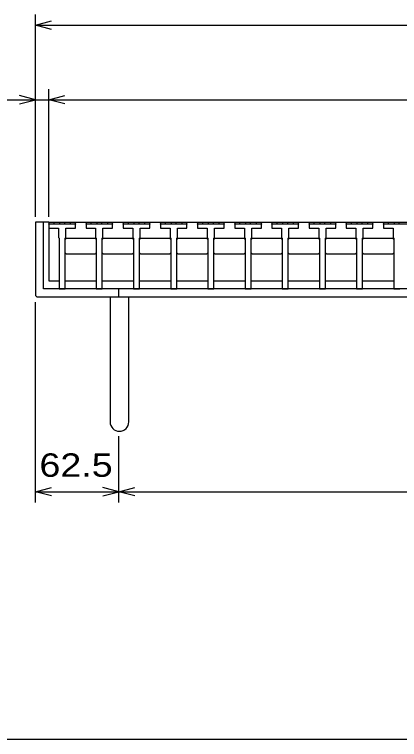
# Model space of a CAD drawing. Units: millimetres, scale not verified. Extents: x -1456 to 1385, y -1026 to 843.
# Drawn here: x -1065 to -776, y -917 to -373 of the extents above; entities that cross this region are included whole.
import ezdxf
from ezdxf.enums import TextEntityAlignment as Align

# ---------------------------------------------------------------- set-up
doc = ezdxf.new("R2010")
doc.units = ezdxf.units.MM
doc.header["$LTSCALE"] = 8
for name, color, linetype, lineweight in [('0_2', 150, 'Continuous', 25), ('16', 3, 'Continuous', 25), ('19', 6, 'Continuous', 25), ('22', 2, 'Continuous', 25)]:
    doc.layers.add(name, color=color, linetype=linetype, lineweight=lineweight)
doc.styles.add('ベクトル', font='')
doc.styles.get('ベクトル').set_extended_font_data('ベクトル')

msp = doc.modelspace()

# ---------------------------------------------------------------- linework, layer by layer
at = {"layer": '0_2'}
msp.add_line((1384.8, -917.2), (-1383.2, -917.2), dxfattribs=at)
at = {"layer": '16'}
for p, q in [((-1039.3, -530.2), (-1038.8, -528.7)), ((-1039.3, -528.7), (-434.3, -528.7)), ((-1039.3, -528.7), (-1039.3, -572.7)), ((-1039.3, -530.2), (-1039.3, -533.2)), ((-1019.3, -530.2), (-1039.3, -530.2)), ((-1039.3, -533.2), (-1032.05, -533.2)), ((-1038.8, -528.7), (-1035.9, -528.7)), ((-1035.9, -528.7), (-1035.4, -530.2)), ((-1032.05, -533.2), (-1032.05, -540.2)), ((-1031.25, -530.2), (-1030.75, -528.7)), ((-1030.75, -528.7), (-1027.85, -528.7)), ((-1027.85, -528.7), (-1027.35, -530.2)), ((-1026.55, -540.2), (-1026.55, -533.2)), ((-1026.55, -533.2), (-1019.3, -533.2)), ((-1023.2, -530.2), (-1022.7, -528.7)), ((-1022.7, -528.7), (-1019.8, -528.7)), ((-1019.8, -528.7), (-1019.3, -530.2)), ((-1019.3, -533.2), (-1019.3, -530.2)), ((-1011.4, -530.2), (-1010.9, -528.7)), ((-1011.4, -530.2), (-1011.4, -533.2)), ((-991.4, -530.2), (-1011.4, -530.2)), ((-1011.4, -533.2), (-1004.15, -533.2)), ((-1010.9, -528.7), (-1008, -528.7)), ((-1008, -528.7), (-1007.5, -530.2)), ((-1004.15, -533.2), (-1004.15, -540.2)), ((-1003.35, -530.2), (-1002.85, -528.7)), ((-1002.85, -528.7), (-999.95, -528.7)), ((-999.95, -528.7), (-999.45, -530.2)), ((-998.65, -540.2), (-998.65, -533.2)), ((-998.65, -533.2), (-991.4, -533.2)), ((-995.3, -530.2), (-994.8, -528.7)), ((-994.8, -528.7), (-991.9, -528.7)), ((-991.9, -528.7), (-991.4, -530.2)), ((-991.4, -533.2), (-991.4, -530.2)), ((-983.5, -530.2), (-983, -528.7)), ((-983.5, -530.2), (-983.5, -533.2)), ((-963.5, -530.2), (-983.5, -530.2)), ((-983.5, -533.2), (-976.25, -533.2)), ((-983, -528.7), (-980.1, -528.7)), ((-980.1, -528.7), (-979.6, -530.2)), ((-976.25, -533.2), (-976.25, -540.2)), ((-975.45, -530.2), (-974.95, -528.7)), ((-974.95, -528.7), (-972.05, -528.7)), ((-972.05, -528.7), (-971.55, -530.2)), ((-970.75, -540.2), (-970.75, -533.2)), ((-970.75, -533.2), (-963.5, -533.2)), ((-967.4, -530.2), (-966.9, -528.7)), ((-966.9, -528.7), (-964, -528.7)), ((-964, -528.7), (-963.5, -530.2)), ((-963.5, -533.2), (-963.5, -530.2)), ((-955.6, -530.2), (-955.1, -528.7)), ((-955.6, -530.2), (-955.6, -533.2)), ((-935.6, -530.2), (-955.6, -530.2)), ((-955.6, -533.2), (-948.35, -533.2)), ((-955.1, -528.7), (-952.2, -528.7)), ((-952.2, -528.7), (-951.7, -530.2)), ((-948.35, -533.2), (-948.35, -540.2)), ((-947.55, -530.2), (-947.05, -528.7)), ((-947.05, -528.7), (-944.15, -528.7)), ((-944.15, -528.7), (-943.65, -530.2)), ((-942.85, -540.2), (-942.85, -533.2)), ((-942.85, -533.2), (-935.6, -533.2)), ((-939.5, -530.2), (-939, -528.7)), ((-939, -528.7), (-936.1, -528.7)), ((-936.1, -528.7), (-935.6, -530.2)), ((-935.6, -533.2), (-935.6, -530.2)), ((-927.7, -530.2), (-927.2, -528.7)), ((-927.7, -530.2), (-927.7, -533.2)), ((-907.7, -530.2), (-927.7, -530.2)), ((-927.7, -533.2), (-920.45, -533.2)), ((-927.2, -528.7), (-924.3, -528.7)), ((-924.3, -528.7), (-923.8, -530.2)), ((-920.45, -533.2), (-920.45, -540.2)), ((-919.65, -530.2), (-919.15, -528.7)), ((-919.15, -528.7), (-916.25, -528.7)), ((-916.25, -528.7), (-915.75, -530.2)), ((-914.95, -540.2), (-914.95, -533.2)), ((-914.95, -533.2), (-907.7, -533.2)), ((-911.6, -530.2), (-911.1, -528.7)), ((-911.1, -528.7), (-908.2, -528.7)), ((-908.2, -528.7), (-907.7, -530.2)), ((-907.7, -533.2), (-907.7, -530.2)), ((-899.8, -530.2), (-899.3, -528.7)), ((-899.8, -530.2), (-899.8, -533.2)), ((-879.8, -530.2), (-899.8, -530.2)), ((-899.8, -533.2), (-892.55, -533.2)), ((-899.3, -528.7), (-896.4, -528.7)), ((-896.4, -528.7), (-895.9, -530.2)), ((-892.55, -533.2), (-892.55, -540.2)), ((-891.75, -530.2), (-891.25, -528.7)), ((-891.25, -528.7), (-888.35, -528.7)), ((-888.35, -528.7), (-887.85, -530.2)), ((-887.05, -540.2), (-887.05, -533.2)), ((-887.05, -533.2), (-879.8, -533.2)), ((-883.7, -530.2), (-883.2, -528.7)), ((-883.2, -528.7), (-880.3, -528.7)), ((-880.3, -528.7), (-879.8, -530.2)), ((-879.8, -533.2), (-879.8, -530.2)), ((-871.9, -530.2), (-871.4, -528.7)), ((-871.9, -530.2), (-871.9, -533.2)), ((-851.9, -530.2), (-871.9, -530.2)), ((-871.9, -533.2), (-864.65, -533.2)), ((-871.4, -528.7), (-868.5, -528.7)), ((-868.5, -528.7), (-868, -530.2)), ((-864.65, -533.2), (-864.65, -540.2)), ((-863.85, -530.2), (-863.35, -528.7)), ((-863.35, -528.7), (-860.45, -528.7)), ((-860.45, -528.7), (-859.95, -530.2)), ((-859.15, -540.2), (-859.15, -533.2)), ((-859.15, -533.2), (-851.9, -533.2)), ((-855.8, -530.2), (-855.3, -528.7)), ((-855.3, -528.7), (-852.4, -528.7)), ((-852.4, -528.7), (-851.9, -530.2)), ((-851.9, -533.2), (-851.9, -530.2)), ((-844, -530.2), (-843.5, -528.7)), ((-844, -530.2), (-844, -533.2)), ((-824, -530.2), (-844, -530.2)), ((-844, -533.2), (-836.75, -533.2)), ((-843.5, -528.7), (-840.6, -528.7)), ((-840.6, -528.7), (-840.1, -530.2)), ((-836.75, -533.2), (-836.75, -540.2)), ((-835.95, -530.2), (-835.45, -528.7)), ((-835.45, -528.7), (-832.55, -528.7)), ((-832.55, -528.7), (-832.05, -530.2)), ((-831.25, -540.2), (-831.25, -533.2)), ((-831.25, -533.2), (-824, -533.2)), ((-827.9, -530.2), (-827.4, -528.7)), ((-827.4, -528.7), (-824.5, -528.7)), ((-824.5, -528.7), (-824, -530.2)), ((-824, -533.2), (-824, -530.2)), ((-816.1, -530.2), (-815.6, -528.7)), ((-816.1, -530.2), (-816.1, -533.2)), ((-796.1, -530.2), (-816.1, -530.2)), ((-816.1, -533.2), (-808.85, -533.2)), ((-815.6, -528.7), (-812.7, -528.7)), ((-812.7, -528.7), (-812.2, -530.2)), ((-808.85, -533.2), (-808.85, -540.2)), ((-808.05, -530.2), (-807.55, -528.7)), ((-807.55, -528.7), (-804.65, -528.7)), ((-804.65, -528.7), (-804.15, -530.2)), ((-803.35, -540.2), (-803.35, -533.2)), ((-803.35, -533.2), (-796.1, -533.2)), ((-800, -530.2), (-799.5, -528.7)), ((-799.5, -528.7), (-796.6, -528.7)), ((-796.6, -528.7), (-796.1, -530.2)), ((-796.1, -533.2), (-796.1, -530.2)), ((-788.2, -530.2), (-787.7, -528.7)), ((-788.2, -530.2), (-788.2, -533.2)), ((-768.2, -530.2), (-788.2, -530.2)), ((-788.2, -533.2), (-780.95, -533.2)), ((-787.7, -528.7), (-784.8, -528.7)), ((-784.8, -528.7), (-784.3, -530.2)), ((-780.95, -533.2), (-780.95, -540.2)), ((-780.15, -530.2), (-779.65, -528.7)), ((-779.65, -528.7), (-776.75, -528.7)), ((-776.75, -528.7), (-776.25, -530.2)), ((-1032.05, -540.2), (-1031.55, -540.7)), ((-1031.55, -540.7), (-1031.55, -578.7)), ((-1027.05, -540.7), (-1026.55, -540.2)), ((-1027.05, -578.7), (-1027.05, -540.7)), ((-1027.05, -541.7), (-1026.05, -540.7)), ((-1026.05, -540.7), (-1004.65, -540.7)), ((-1004.65, -540.7), (-1003.65, -541.7)), ((-1004.15, -540.2), (-1003.65, -540.7)), ((-1003.65, -540.7), (-1003.65, -578.7)), ((-999.15, -540.7), (-998.65, -540.2)), ((-999.15, -578.7), (-999.15, -540.7)), ((-999.15, -541.7), (-998.15, -540.7)), ((-998.15, -540.7), (-976.75, -540.7)), ((-976.75, -540.7), (-975.75, -541.7)), ((-976.25, -540.2), (-975.75, -540.7)), ((-975.75, -540.7), (-975.75, -578.7)), ((-971.25, -540.7), (-970.75, -540.2)), ((-971.25, -578.7), (-971.25, -540.7)), ((-971.25, -541.7), (-970.25, -540.7)), ((-970.25, -540.7), (-948.85, -540.7)), ((-948.85, -540.7), (-947.85, -541.7)), ((-948.35, -540.2), (-947.85, -540.7)), ((-947.85, -540.7), (-947.85, -578.7)), ((-943.35, -540.7), (-942.85, -540.2)), ((-943.35, -578.7), (-943.35, -540.7)), ((-943.35, -541.7), (-942.35, -540.7)), ((-942.35, -540.7), (-920.95, -540.7)), ((-920.95, -540.7), (-919.95, -541.7)), ((-920.45, -540.2), (-919.95, -540.7)), ((-919.95, -540.7), (-919.95, -578.7)), ((-915.45, -540.7), (-914.95, -540.2)), ((-915.45, -578.7), (-915.45, -540.7)), ((-915.45, -541.7), (-914.45, -540.7)), ((-914.45, -540.7), (-893.05, -540.7)), ((-893.05, -540.7), (-892.05, -541.7)), ((-892.55, -540.2), (-892.05, -540.7)), ((-892.05, -540.7), (-892.05, -578.7)), ((-887.55, -540.7), (-887.05, -540.2)), ((-887.55, -578.7), (-887.55, -540.7)), ((-887.55, -541.7), (-886.55, -540.7)), ((-886.55, -540.7), (-865.15, -540.7)), ((-865.15, -540.7), (-864.15, -541.7)), ((-864.65, -540.2), (-864.15, -540.7)), ((-864.15, -540.7), (-864.15, -578.7)), ((-859.65, -540.7), (-859.15, -540.2)), ((-859.65, -578.7), (-859.65, -540.7)), ((-859.65, -541.7), (-858.65, -540.7)), ((-858.65, -540.7), (-837.25, -540.7)), ((-837.25, -540.7), (-836.25, -541.7)), ((-836.75, -540.2), (-836.25, -540.7)), ((-836.25, -540.7), (-836.25, -578.7)), ((-831.75, -540.7), (-831.25, -540.2)), ((-831.75, -578.7), (-831.75, -540.7)), ((-831.75, -541.7), (-830.75, -540.7)), ((-830.75, -540.7), (-809.35, -540.7)), ((-809.35, -540.7), (-808.35, -541.7)), ((-808.85, -540.2), (-808.35, -540.7)), ((-808.35, -540.7), (-808.35, -578.7)), ((-803.85, -540.7), (-803.35, -540.2)), ((-803.85, -578.7), (-803.85, -540.7)), ((-803.85, -541.7), (-802.85, -540.7)), ((-802.85, -540.7), (-781.45, -540.7)), ((-781.45, -540.7), (-780.45, -541.7)), ((-780.95, -540.2), (-780.45, -540.7)), ((-780.45, -540.7), (-780.45, -578.7)), ((-1026.05, -552.7), (-1027.05, -551.7)), ((-1004.65, -552.7), (-1026.05, -552.7)), ((-1003.65, -551.7), (-1004.65, -552.7)), ((-998.15, -552.7), (-999.15, -551.7)), ((-976.75, -552.7), (-998.15, -552.7)), ((-975.75, -551.7), (-976.75, -552.7)), ((-970.25, -552.7), (-971.25, -551.7)), ((-948.85, -552.7), (-970.25, -552.7)), ((-947.85, -551.7), (-948.85, -552.7)), ((-942.35, -552.7), (-943.35, -551.7)), ((-920.95, -552.7), (-942.35, -552.7)), ((-919.95, -551.7), (-920.95, -552.7)), ((-914.45, -552.7), (-915.45, -551.7)), ((-893.05, -552.7), (-914.45, -552.7)), ((-892.05, -551.7), (-893.05, -552.7)), ((-886.55, -552.7), (-887.55, -551.7)), ((-865.15, -552.7), (-886.55, -552.7)), ((-864.15, -551.7), (-865.15, -552.7)), ((-858.65, -552.7), (-859.65, -551.7)), ((-837.25, -552.7), (-858.65, -552.7)), ((-836.25, -551.7), (-837.25, -552.7)), ((-830.75, -552.7), (-831.75, -551.7)), ((-809.35, -552.7), (-830.75, -552.7)), ((-808.35, -551.7), (-809.35, -552.7)), ((-802.85, -552.7), (-803.85, -551.7)), ((-781.45, -552.7), (-802.85, -552.7)), ((-780.45, -551.7), (-781.45, -552.7)), ((-1039.3, -572.7), (-1031.55, -572.7)), ((-1027.05, -572.7), (-1003.65, -572.7)), ((-999.15, -572.7), (-975.75, -572.7)), ((-971.25, -572.7), (-947.85, -572.7)), ((-943.35, -572.7), (-919.95, -572.7)), ((-915.45, -572.7), (-892.05, -572.7)), ((-887.55, -572.7), (-864.15, -572.7)), ((-859.65, -572.7), (-836.25, -572.7)), ((-831.75, -572.7), (-808.35, -572.7)), ((-803.85, -572.7), (-780.45, -572.7)), ((-1031.55, -578.7), (-1027.05, -578.7)), ((-1003.65, -578.7), (-999.15, -578.7)), ((-975.75, -578.7), (-971.25, -578.7)), ((-947.85, -578.7), (-943.35, -578.7)), ((-919.95, -578.7), (-915.45, -578.7)), ((-892.05, -578.7), (-887.55, -578.7)), ((-864.15, -578.7), (-859.65, -578.7)), ((-836.25, -578.7), (-831.75, -578.7)), ((-808.35, -578.7), (-803.85, -578.7)), ((-780.45, -578.7), (-775.95, -578.7))]:
    msp.add_line(p, q, dxfattribs=at)
at = {"layer": '19'}
for p, q in [((-1039.3, -528.7), (-1049.3, -528.7)), ((-1049.3, -528.7), (-1049.3, -583.7)), ((-1043.3, -578.7), (-1043.3, -528.7)), ((-430.3, -578.7), (-1043.3, -578.7)), ((-986.8, -584.7), (-986.8, -578.7)), ((-1049.3, -583.7), (-1048.3, -584.7)), ((-1048.3, -584.7), (-425.3, -584.7)), ((-993.3, -584.7), (-993.3, -678.7)), ((-979.3, -678.7), (-979.3, -584.7))]:
    msp.add_line(p, q, dxfattribs=at)
msp.add_arc((-986.3, -678.7), 7, 180, 0, dxfattribs=at)
at = {"layer": '22', "color": 4}
for p, q in [((-1049.3, -524.7), (-1049.3, -372.7)), ((-1049.3, -380.7), (-1037.3, -377.5)), ((-1037.3, -383.9), (-1049.3, -380.7)), ((-1049.3, -380.7), (-424.3, -380.7)), ((-1049.3, -524.7), (-1049.3, -428.7)), ((-1039.3, -524.7), (-1039.3, -428.7)), ((-1049.3, -436.7), (-1061.3, -433.5)), ((-1039.3, -436.7), (-1027.3, -433.5)), ((-1105.3, -436.7), (-1049.3, -436.7)), ((-1061.3, -439.9), (-1049.3, -436.7)), ((-1049.3, -436.7), (-1039.3, -436.7)), ((-1027.3, -439.9), (-1039.3, -436.7)), ((-1039.3, -436.7), (-434.3, -436.7)), ((-1049.3, -739.1), (-1049.3, -588.7)), ((-986.8, -739.1), (-986.8, -689.5)), ((-1049.3, -731.1), (-1037.3, -727.9)), ((-986.8, -731.1), (-998.8, -727.9)), ((-986.8, -731.1), (-974.8, -727.9)), ((-1037.3, -734.3), (-1049.3, -731.1)), ((-1049.3, -731.1), (-986.8, -731.1)), ((-998.8, -734.3), (-986.8, -731.1)), ((-974.8, -734.3), (-986.8, -731.1)), ((-986.8, -731.1), (-486.8, -731.1))]:
    msp.add_line(p, q, dxfattribs=at)

# ---------------------------------------------------------------- texts
at = {"layer": '22', "style": 'ベクトル', "width": 1.2}
msp.add_text('62.5', height=17.6, dxfattribs=at).set_placement((-1046.353, -711.1), align=Align.MIDDLE_LEFT)

doc.saveas('drawing.dxf')
